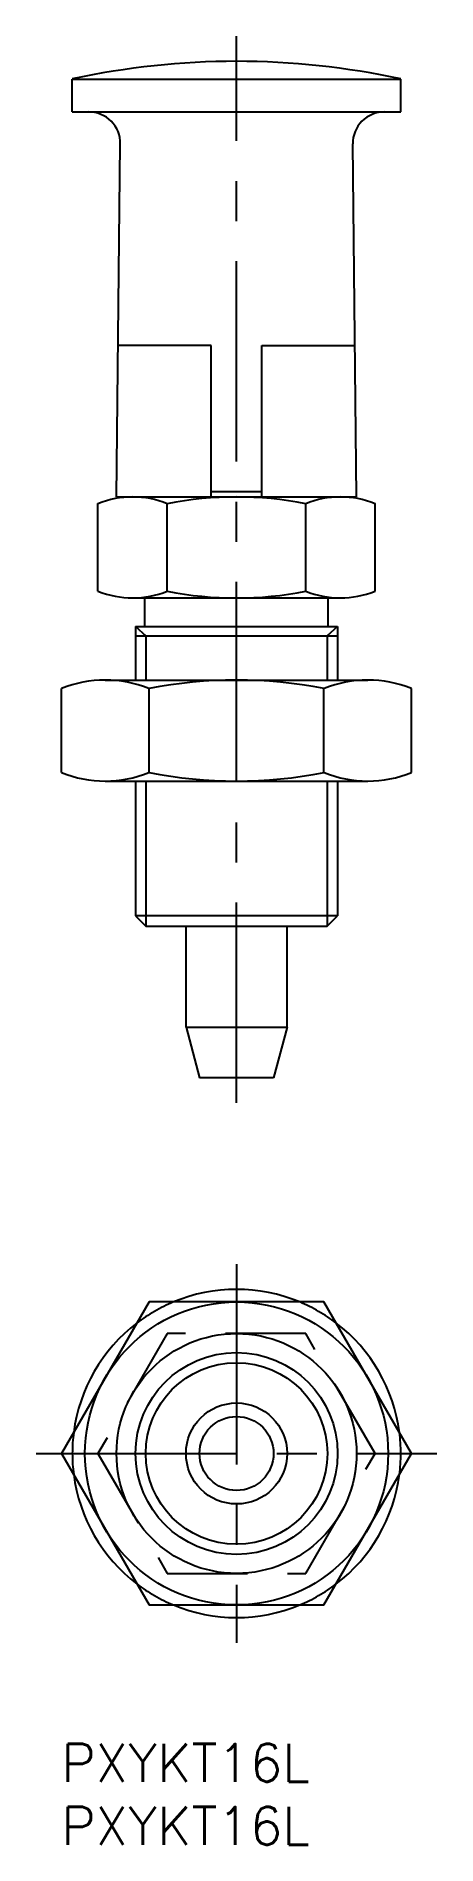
# Model space of a CAD drawing. Extents: x -2 to 30, y -8 to 135.
import ezdxf

# ---------------------------------------------------------------- set-up
doc = ezdxf.new("R2010")
doc.units = 0
doc.header["$LTSCALE"] = 0.5
doc.linetypes.add('CENTER', pattern=[50.8, 31.75, -6.35, 6.35, -6.35])
doc.linetypes.add('DASHED', pattern=[19.05, 12.7, -6.35])
for name, color, linetype in [('MSM_CENTER', 1, 'CENTER'), ('MSM_CONTINUOUS', 7, 'CONTINUOUS'), ('MSM_DASHED', 4, 'DASHED'), ('MSM_NARROW', 5, 'CONTINUOUS'), ('MSM_PART_NUMBER', 7, 'CONTINUOUS')]:
    doc.layers.add(name, color=color, linetype=linetype)
doc.styles.get("Standard").update_dxf_attribs({"font": 'txt.shx', "height": 1, "bigfont": 'bigfont.shx'})

# ---------------------------------------------------------------- blocks, each defined once
blk = doc.blocks.new('*U3')
at = {"layer": 'MSM_PART_NUMBER'}
blk.add_text('PXYKT16L', height=3, dxfattribs=at).set_placement((0, -3))
blk = doc.blocks.new('*U4')
at = {"layer": 'MSM_PART_NUMBER'}
blk.add_text('PXYKT16L', height=3, dxfattribs=at).set_placement((0, -8))

msp = doc.modelspace()

# ---------------------------------------------------------------- linework, layer by layer
at = {"layer": 'MSM_CENTER'}
for p, q in [((13.86, 50.77), (13.86, 135.27)), ((13.86, 38), (13.86, 8)), ((-2, 23), (29.71, 23))]:
    msp.add_line(p, q, dxfattribs=at)
at = {"layer": 'MSM_CONTINUOUS'}
for p, q in [((0.86, 131.87), (26.86, 131.87)), ((0.86, 129.27), (0.86, 131.87)), ((26.86, 129.27), (26.86, 131.87)), ((0.86, 129.27), (26.86, 129.27)), ((4.36, 98.77), (4.66, 126.75)), ((23.36, 98.77), (23.06, 126.75)), ((11.86, 110.77), (4.49, 110.77)), ((11.86, 98.77), (11.86, 110.77)), ((15.86, 98.77), (15.86, 110.77)), ((15.86, 110.77), (23.23, 110.77)), ((15.86, 99.17), (11.86, 99.17)), ((2.89, 91.3), (2.89, 98.24)), ((4.36, 98.77), (23.36, 98.77)), ((8.37, 91.3), (8.37, 98.24)), ((19.34, 91.3), (19.34, 98.24)), ((24.83, 91.3), (24.83, 98.24)), ((5.63, 90.77), (22.08, 90.77)), ((6.61, 88.52), (6.61, 90.77)), ((21.11, 88.52), (21.11, 90.77)), ((5.86, 88.52), (21.86, 88.52)), ((5.86, 88.52), (5.86, 84.27)), ((5.86, 87.77), (21.86, 87.77)), ((21.86, 88.52), (21.86, 84.27)), ((0, 76.95), (0, 83.6)), ((3.46, 84.27), (24.25, 84.27)), ((6.93, 76.95), (6.93, 83.6)), ((20.78, 76.95), (20.78, 83.6)), ((27.71, 76.95), (27.71, 83.6)), ((3.46, 76.27), (24.25, 76.27)), ((5.86, 76.27), (5.86, 65.58)), ((21.86, 76.27), (21.86, 65.58)), ((21.86, 65.58), (5.86, 65.58)), ((5.86, 65.58), (6.67, 64.77)), ((6.67, 64.77), (21.04, 64.77)), ((9.86, 56.77), (9.86, 64.77)), ((17.86, 56.77), (17.86, 64.77)), ((21.04, 64.77), (21.86, 65.58)), ((9.86, 56.77), (17.86, 56.77)), ((9.86, 56.77), (10.93, 52.77)), ((17.86, 56.77), (16.78, 52.77)), ((16.78, 52.77), (10.93, 52.77)), ((6.93, 35), (0, 23)), ((20.78, 35), (6.93, 35)), ((27.71, 23), (20.78, 35)), ((0, 23), (6.93, 11)), ((20.78, 11), (27.71, 23)), ((6.93, 11), (20.78, 11))]:
    msp.add_line(p, q, dxfattribs=at)
for radius in [12, 9.5, 8, 4, 2.93]:
    msp.add_circle((13.86, 23), radius, dxfattribs=at)
for centre, radius, start, end in [((13.86, 72.22), 61.06, 77.7067, 102.2933), ((2.16, 126.77), 2.5, 359.3858, 90), ((25.56, 126.77), 2.5, 90, 180.6142), ((5.63, 91.45), 7.32, 68.0126, 111.9874), ((13.86, 70.27), 28.5, 78.9042, 101.0958), ((22.08, 91.45), 7.32, 68.0126, 111.9874), ((5.63, 98.1), 7.32, 248.0126, 291.9874), ((13.86, 119.27), 28.5, 258.9042, 281.0958), ((22.08, 98.1), 7.32, 248.0126, 291.9874), ((3.46, 75.02), 9.25, 68.0126, 111.9874), ((13.86, 48.27), 36, 78.9042, 101.0958), ((24.25, 75.02), 9.25, 68.0126, 111.9874), ((3.46, 85.52), 9.25, 248.0126, 291.9874), ((13.86, 112.27), 36, 258.9042, 281.0958), ((24.25, 85.52), 9.25, 248.0126, 291.9874), ((13.86, 23), 13, 67.3801, 112.6199), ((13.86, 23), 13, 127.3801, 172.6199), ((13.86, 23), 13, 7.3801, 52.6199), ((13.86, 23), 13, 187.3801, 232.6199), ((13.86, 23), 13, 307.3801, 352.6199), ((13.86, 23), 13, 247.3801, 292.6199)]:
    msp.add_arc(centre, radius, start, end, dxfattribs=at)
at = {"layer": 'MSM_DASHED'}
for p, q in [((8.37, 32.5), (2.89, 23)), ((19.34, 32.5), (8.37, 32.5)), ((24.83, 23), (19.34, 32.5)), ((2.89, 23), (8.37, 13.5)), ((19.34, 13.5), (24.83, 23)), ((8.37, 13.5), (19.34, 13.5))]:
    msp.add_line(p, q, dxfattribs=at)
for start, end in [(112.6199, 127.3801), (52.6199, 67.3801), (172.6199, 187.3801), (352.6199, 7.3801), (232.6199, 247.3801), (292.6199, 307.3801)]:
    msp.add_arc((13.86, 23), 13, start, end, dxfattribs=at)
at = {"layer": 'MSM_NARROW'}
for p, q in [((5.86, 88.52), (6.67, 87.77)), ((6.67, 87.77), (6.67, 84.27)), ((21.86, 88.52), (21.04, 87.77)), ((21.04, 87.77), (21.04, 84.27)), ((6.67, 76.27), (6.67, 64.77)), ((21.04, 76.27), (21.04, 64.77))]:
    msp.add_line(p, q, dxfattribs=at)
msp.add_circle((13.86, 23), 7.19, dxfattribs=at)

# ---------------------------------------------------------------- block references
at = {"layer": 'MSM_CONTINUOUS'}
for name in ['*U3', '*U4']:
    msp.add_blockref(name, (0, 0), dxfattribs=at)

doc.saveas('drawing.dxf')
